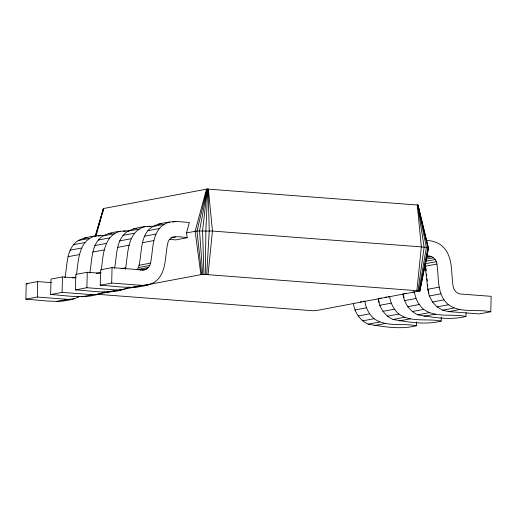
<?xml version="1.0" encoding="UTF-8"?>
<svg xmlns="http://www.w3.org/2000/svg" width="517" height="517" viewBox="0 0 517 517"><rect width="100%" height="100%" fill="white"/><g stroke="black" fill="none" stroke-linecap="round" stroke-linejoin="round"><path stroke-width="0.78" d="M419.888 290.942L205.333 274.462L205.882 230.763L207.685 189.093L417.975 205.049L428.528 248.179L419.888 290.942L316.359 310.568L313.289 310.775L97.364 294.296M79.734 296.415C62.874 304.687 43.667 300.157 25.85 299.194L26.225 283.755L37.67 281.603L51.364 282.637M25.85 299.194L37.295 297.042L37.67 281.603M104.531 291.756C87.67 300.028 68.464 295.498 50.647 294.535L51.021 279.09L62.467 276.944L75.353 277.92M50.647 294.535L62.092 292.383L62.467 276.944M129.328 287.097C112.467 295.369 93.254 290.838 75.443 289.875L75.818 274.43L87.263 272.278L100.951 273.319M75.443 289.875L86.882 287.723L87.263 272.278M187.186 237.73C180.743 236.902 169.085 234.24 167.67 243.662C164.742 256.703 166.875 273.991 154.124 282.431C137.257 290.703 118.05 286.179 100.233 285.216L100.615 269.771L112.06 267.619L142.66 269.939C146.621 270.217 149.969 266.921 150.505 263.121C153.42 250.099 151.307 232.844 164.044 224.417C171.734 219.712 180.937 222.09 189.351 222.491L186.54 232.87L187.186 237.73L175.741 239.882L169.518 239.41M100.233 285.216L111.678 283.064L112.06 267.619M353.389 303.253C354.455 312.178 359.89 320.501 368.24 324.146C383.788 326.841 400.856 329.717 416.385 325.755L416.482 321.897M378.186 298.593C379.245 307.518 384.687 315.842 393.036 319.487C408.585 322.181 425.653 325.057 441.182 321.096L441.279 317.238M402.982 293.934C404.042 302.859 409.483 311.176 417.833 314.827C433.382 317.516 450.449 320.398 465.979 316.436L466.069 312.578M425.045 264.407L427.772 289.274L429.33 295.995L432.516 302.025L437.072 306.885L442.63 310.168L448.724 311.609L479.33 313.929L490.775 311.777L491.15 296.331L460.544 294.018C456.492 293.624 453.474 289.959 453.066 286.037C450.914 272.388 453.467 255.282 441.46 245.433C437.169 242.221 431.973 240.618 426.641 240.463M206.722 274.508L209.249 230.866L208.047 189.106M208.041 274.585L212.448 231.06L208.39 189.125M416.928 290.405L421.336 246.88L417.277 204.945M207.685 189.093L207.33 189.093L202.567 230.75L203.963 274.456L205.333 274.462M418.085 290.515L424.147 247.145L417.574 204.978M64.909 277.7C67.553 265.098 65.911 248.599 78.216 240.554C86.132 236.838 95.167 235.416 103.872 235.636M76.471 274.766C78.384 260.891 78.513 240.476 95.354 235.972M89.706 273.041C92.349 260.439 90.708 243.94 103.012 235.888C110.929 232.178 119.963 230.756 128.668 230.97M101.267 270.107C103.18 256.232 103.31 235.817 120.144 231.306M114.503 268.375C117.139 255.779 115.504 239.281 127.809 231.228C135.725 227.519 144.76 226.097 153.465 226.31M125.263 269.318L125.709 267.78C128.067 253.395 127.201 231.519 144.941 226.646M148.592 267.405L137.154 269.557L138.388 267.58L139.06 265.273C141.768 253.808 140.197 240.502 147.823 230.718C153.265 224.255 161.924 223.273 169.738 221.987M419.003 290.644L426.376 247.462L417.814 205.01M207.33 189.093L199.536 230.834L202.716 274.488L203.963 274.456M419.352 291.213L419.642 289.643M419.617 290.793L427.869 247.817L417.975 205.049M419.798 291.084L428.147 249.317M207.007 189.099L196.996 231.009L201.669 274.559L202.716 274.488M102.489 213.295L103.057 210.975M96.072 236.069L103.542 208.506L206.735 189.119M206.535 189.144L195.122 231.254L200.893 274.663L143.849 285.384M95.761 236.269L96.408 233.962M98.333 227.047L103.542 208.506M95.322 236.282L103.426 208.538L95.089 236.786M428.309 248.528L428.528 248.179L426.376 247.462L421.336 246.88L212.448 231.06L196.996 231.009L186.54 232.87M62.602 300.997L64.735 300.086M136.986 287.013L139.118 286.101M97.455 294.147L112.163 291.342M417.904 205.159L427.023 243.1M98.443 236.03L100.737 235.597M123.24 231.364L125.528 230.937M148.036 226.704L150.324 226.278M172.833 222.045L175.883 221.47M78.216 240.554L89.661 238.402M103.012 235.888L114.457 233.742M127.809 231.228L139.247 229.083M152.599 226.569L164.044 224.417M73.44 244.703L84.885 242.551M98.236 240.043L109.682 237.891M123.033 235.377L134.472 233.232M147.823 230.718L159.268 228.566M69.969 250.228L81.415 248.076M94.766 245.569L106.211 243.417M119.563 240.909L131.008 238.757M144.359 236.25L155.798 234.098M68.089 256.69L79.534 254.538M92.886 252.025L104.331 249.879M117.682 247.365L129.127 245.22M142.479 242.706L153.924 240.554M171.793 237.316L173.324 237.032M170.94 237.704L175.515 236.844M72.302 277.823L76.122 277.106M96.336 273.306L100.912 272.446M121.133 268.646L125.709 267.78M139.06 265.273L150.505 263.121M138.388 267.58L149.833 265.428M140.023 270.178L146.886 268.885M142.569 270.184L144.857 269.758M77.447 296.842L78.972 296.558M56.456 301.514L67.895 299.362L74.041 298.845M81.247 296.848L92.692 294.703L98.837 294.186M106.043 292.189L117.488 290.043L123.634 289.526M130.84 287.53L142.285 285.378L148.431 284.867M113.746 291.045L115.33 290.748M119.291 290.005L120.875 289.701M122.458 289.404L136.721 286.728M138.304 286.431L139.887 286.127M427.139 256.51C431.928 254.816 436.542 259.444 436.91 264.051C439.069 277.726 436.497 294.864 448.517 304.733C460.653 313.483 476.978 308.895 490.775 311.777M426.267 257.595L431.605 256.594M425.956 259.198L433.589 257.763M426.06 261.221L435.217 259.502M424.909 263.806L436.354 261.654M425.465 266.203L436.91 264.051M360.259 301.967L361.784 301.676M363.309 301.392L364.834 301.107C365.719 307.899 368.918 314.22 374.134 318.711C386.27 327.461 402.594 322.873 416.385 325.755M379.711 298.309L381.236 298.025M385.049 297.307L386.574 297.017M388.105 296.732L389.631 296.441C390.516 303.24 393.715 309.56 398.93 314.052C411.067 322.802 427.391 318.213 441.182 321.096M404.507 293.65L406.032 293.359M412.896 292.073L414.421 291.782C415.313 298.58 418.512 304.901 423.72 309.392C435.863 318.142 452.181 313.554 465.979 316.436M427.772 289.274L439.217 287.122M354.946 309.974L366.391 307.822M379.743 305.314L391.188 303.162M404.54 300.655L415.978 298.503M429.33 295.995L440.775 293.843M358.132 316.01L369.577 313.858M382.929 311.344L394.374 309.198M407.726 306.684L419.171 304.532M432.516 302.025L443.961 299.873M362.688 320.863L374.134 318.711M387.485 316.204L398.93 314.052M412.282 311.544L423.72 309.392M437.072 306.885L448.517 304.733M368.24 324.146L379.685 321.994M393.036 319.487L404.481 317.335M417.833 314.827L429.278 312.675M442.63 310.168L454.068 308.016M374.34 325.587L385.785 323.435M399.137 320.928L410.576 318.776M423.927 316.268L435.372 314.116M448.724 311.609L460.169 309.457M200.893 274.663L201.669 274.559M158.292 224.139L161.369 223.88M133.496 228.798L136.572 228.54M108.706 233.458L111.775 233.199M83.909 238.117L86.979 237.859M427.094 255.902L429.427 256.077M111.678 283.064L142.285 285.378M86.882 287.723L117.488 290.043M26.225 283.755L27.84 283.872M62.092 292.383L92.692 294.703M37.295 297.042L67.895 299.362M427.391 244.651L428.121 247.753M425.271 264.71L425.795 266.953M428.406 291.297L428.826 293.1M403.615 295.963L404.029 297.76M378.819 300.623L379.232 302.419M418.57 208.273L419.235 211.395M426.047 268.491L426.286 270.869M426.603 274.042L426.758 275.632M427.074 278.805L427.313 281.183M427.637 284.356L427.792 285.94M428.108 289.113L428.27 290.703M403.312 293.772L403.473 295.362M378.522 298.432L378.677 300.022"/></g></svg>
